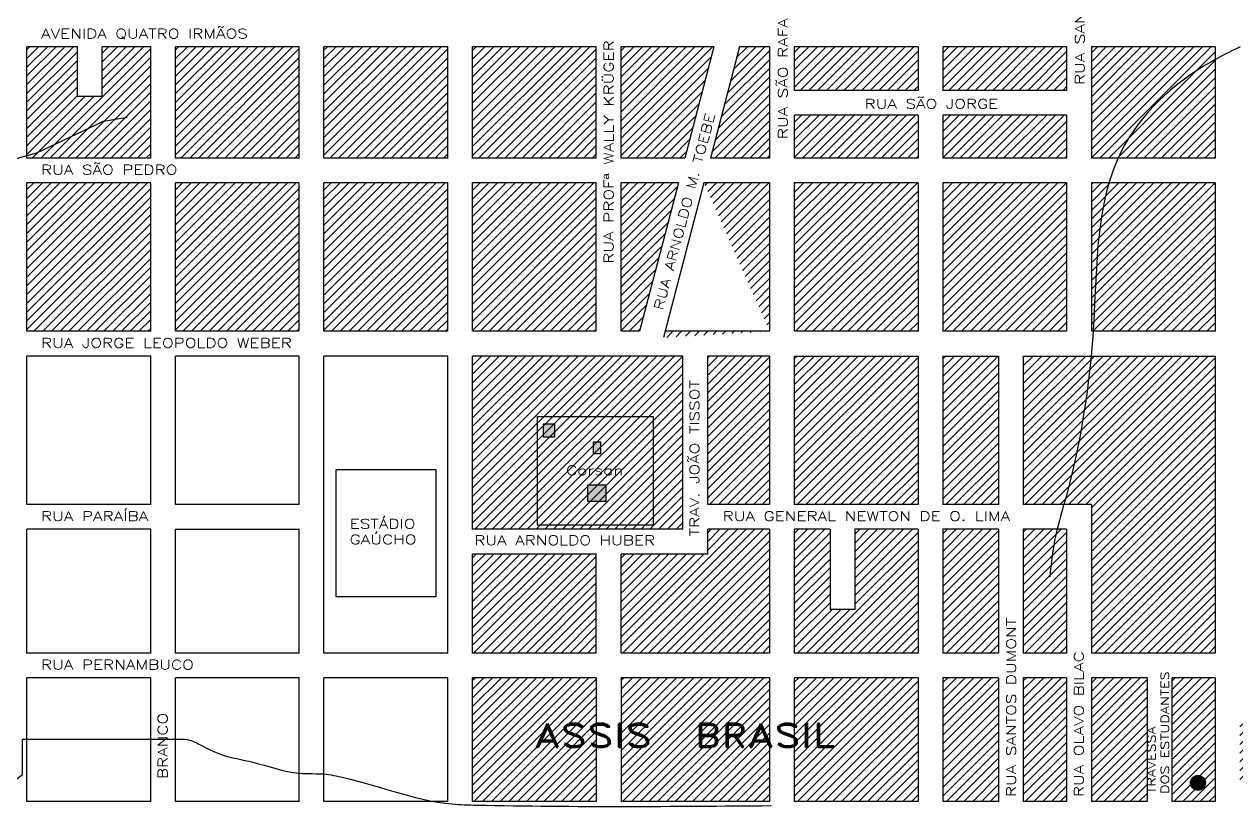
# Model space of a CAD drawing. Extents: x 15348.6 to 15438.1, y 2292.7 to 2368.6.
# Drawn here: x 15395.32 to 15405.11, y 2346.92 to 2353.25 of the extents above; entities that cross this region are included whole.
import ezdxf

# ---------------------------------------------------------------- set-up
doc = ezdxf.new("R2010")
doc.units = 0
doc.header["$LTSCALE"] = 2
doc.header["$MEASUREMENT"] = 0
doc.layers.get('0').update_dxf_attribs({"linetype": 'CONTINUOUS', "lineweight": 30})
for name, color, linetype, lineweight in [('ASSISBRASIL', 240, 'CONTINUOUS', 30), ('GLORIA', 64, 'CONTINUOUS', 30), ('Hidro', 5, 'CONTINUOUS', 30), ('IMÓVEIS', 7, 'CONTINUOUS', 30), ('NOVOLESTE', 100, 'CONTINUOUS', 30)]:
    doc.layers.add(name, color=color, linetype=linetype, lineweight=lineweight)
doc.styles.get("Standard").update_dxf_attribs({"font": 'romand.shx'})

msp = doc.modelspace()

# ---------------------------------------------------------------- hatches: boundary and pattern name
at = {"layer": 'ASSISBRASIL', "linetype": 'Continuous'}
h = msp.add_hatch(dxfattribs=at)
h.set_pattern_fill('ANSI31', color=256, scale=0.4, style=0)
h.paths.add_polyline_path([(15400.6453, 2350.5669), (15398.9453, 2350.5669), (15398.9453, 2349.1669), (15400.6453, 2349.1669)])
h = msp.add_hatch(dxfattribs=at)
h.set_pattern_fill('ANSI31', color=256, scale=0.4, style=0)
h.paths.add_polyline_path([(15401.3453, 2350.5669), (15400.8453, 2350.5669), (15400.8453, 2349.3669), (15401.3453, 2349.3669)])
h.paths.add_polyline_path([(15402.7453, 2350.5669), (15403.1953, 2350.5669), (15403.1953, 2349.3669), (15402.7453, 2349.3669)])
h.paths.add_polyline_path([(15401.5453, 2350.5669), (15402.5453, 2350.5669), (15402.5453, 2349.3669), (15401.5453, 2349.3669)])
h = msp.add_hatch(dxfattribs=at)
h.set_pattern_fill('ANSI31', color=256, scale=0.4, style=0)
h.paths.add_polyline_path([(15403.3953, 2350.5669), (15404.9453, 2350.5669), (15404.9453, 2348.1669), (15403.9453, 2348.1669), (15403.9453, 2349.3669), (15403.3953, 2349.3669)])
h = msp.add_hatch(dxfattribs=at)
h.set_pattern_fill('ANSI31', color=256, scale=0.4, style=0)
h.paths.add_polyline_path([(15401.3453, 2349.1669), (15400.8453, 2349.1669), (15400.8453, 2348.9669), (15400.1453, 2348.9669), (15400.1453, 2348.1669), (15401.3453, 2348.1669)])
h.paths.add_polyline_path([(15399.9453, 2348.1669), (15399.9453, 2348.9669), (15398.9453, 2348.9669), (15398.9453, 2348.1669)])
at = {"layer": 'ASSISBRASIL'}
h = msp.add_hatch(dxfattribs=at)
h.set_pattern_fill('ANSI31', color=256, scale=0.4, style=0)
h.paths.add_polyline_path([(15401.8346, 2349.1669), (15401.5453, 2349.1669), (15401.5453, 2348.1669), (15402.5453, 2348.1669), (15402.5453, 2349.1669), (15402.0346, 2349.1669), (15402.0346, 2348.5191), (15401.8346, 2348.5191)])
at = {"layer": 'ASSISBRASIL', "linetype": 'Continuous'}
h = msp.add_hatch(dxfattribs=at)
h.set_pattern_fill('ANSI31', color=256, scale=0.4, style=0)
h.paths.add_polyline_path([(15403.7453, 2349.1669), (15403.3953, 2349.1669), (15403.3953, 2348.1669), (15403.7453, 2348.1669)])
h.paths.add_polyline_path([(15403.1953, 2349.1669), (15403.1953, 2348.1669), (15402.7453, 2348.1669), (15402.7453, 2349.1669)])
at = {"layer": 'ASSISBRASIL'}
h = msp.add_hatch(dxfattribs=at)
h.set_pattern_fill('ANSI31', color=256, scale=0.4, style=0)
h.paths.add_polyline_path([(15399.9453, 2347.9669), (15398.9453, 2347.9669), (15398.9453, 2346.9669), (15399.9453, 2346.9669)])
h.paths.add_polyline_path([(15401.3453, 2347.9669), (15400.1453, 2347.9669), (15400.1453, 2346.9669), (15401.3453, 2346.9669)])
h.paths.add_polyline_path([(15401.3453, 2346.7669), (15400.1453, 2346.7669), (15400.1453, 2345.7669), (15401.3453, 2345.7669)])
h.paths.add_polyline_path([(15399.9453, 2346.7669), (15398.9453, 2346.7669), (15398.9453, 2345.7669), (15399.9453, 2345.7669)])
at = {"layer": 'ASSISBRASIL', "linetype": 'Continuous'}
h = msp.add_hatch(dxfattribs=at)
h.set_pattern_fill('ANSI31', color=256, scale=0.4, style=0)
h.paths.add_polyline_path([(15404.3953, 2347.9669), (15403.9453, 2347.9669), (15403.9453, 2346.9669), (15404.3953, 2346.9669)])
h.paths.add_polyline_path([(15403.7453, 2346.9669), (15403.3953, 2346.9669), (15403.3953, 2347.9669), (15403.7453, 2347.9669)])
h.paths.add_polyline_path([(15403.1953, 2347.9669), (15402.7453, 2347.9669), (15402.7453, 2346.9669), (15403.1953, 2346.9669)])
h.paths.add_polyline_path([(15402.5453, 2347.9669), (15401.5453, 2347.9669), (15401.5453, 2346.9669), (15402.5453, 2346.9669)])
h = msp.add_hatch(dxfattribs=at)
h.set_pattern_fill('ANSI31', color=256, scale=0.4, style=0)
h.paths.add_polyline_path([(15404.9453, 2347.9669), (15404.5953, 2347.9669), (15404.5953, 2346.9669), (15404.9453, 2346.9669)])
h.paths.add_polyline_path([(15406.1453, 2347.6169), (15406.1453, 2347.1169), (15405.1453, 2347.1169), (15405.1453, 2347.6169)])
h.paths.add_polyline_path([(15406.3453, 2347.6169), (15406.3453, 2347.1169), (15407.4453, 2347.1169), (15407.4453, 2347.6169)])
at = {"layer": 'GLORIA'}
h = msp.add_hatch(dxfattribs=at)
h.set_pattern_fill('ANSI31', color=256, scale=0.4, style=0)
h.paths.add_polyline_path([(15399.9453, 2353.0669), (15398.9453, 2353.0669), (15398.9453, 2352.1669), (15399.9453, 2352.1669)])
h.paths.add_polyline_path([(15398.7453, 2353.0669), (15397.7453, 2353.0669), (15397.7453, 2352.1669), (15398.7453, 2352.1669)])
h.paths.add_polyline_path([(15397.5453, 2353.0669), (15396.5453, 2353.0669), (15396.5453, 2352.1669), (15397.5453, 2352.1669)])
h.paths.add_polyline_path([(15396.3453, 2353.0669), (15395.9531, 2353.0669), (15395.9531, 2352.6636), (15395.7531, 2352.6636), (15395.7531, 2353.0669), (15395.3453, 2353.0669), (15395.3453, 2352.1669), (15396.3453, 2352.1669)])
at = {"layer": 'GLORIA', "linetype": 'Continuous'}
h = msp.add_hatch(dxfattribs=at)
h.set_pattern_fill('ANSI31', color=256, scale=0.4, style=0)
h.paths.add_polyline_path([(15400.8953, 2353.0669), (15400.1453, 2353.0669), (15400.1453, 2352.1669), (15400.6605, 2352.1669)])
h = msp.add_hatch(dxfattribs=at)
h.set_pattern_fill('ANSI31', color=256, scale=0.4, style=0)
h.paths.add_polyline_path([(15401.3453, 2353.0669), (15401.102, 2353.0669), (15400.8672, 2352.1669), (15401.3453, 2352.1669)])
h = msp.add_hatch(dxfattribs=at)
h.set_pattern_fill('ANSI31', color=256, scale=0.4, style=0)
h.paths.add_polyline_path([(15402.5453, 2353.0669), (15401.5453, 2353.0669), (15401.5453, 2352.7145), (15402.5453, 2352.7145)])
h = msp.add_hatch(dxfattribs=at)
h.set_pattern_fill('ANSI31', color=256, scale=0.4, style=0)
h.paths.add_polyline_path([(15403.7453, 2353.0669), (15403.7453, 2352.7145), (15402.7453, 2352.7145), (15402.7453, 2353.0669)])
h.paths.add_polyline_path([(15403.7453, 2352.5145), (15402.7453, 2352.5145), (15402.7453, 2352.1669), (15403.7453, 2352.1669)])
h = msp.add_hatch(dxfattribs=at)
h.set_pattern_fill('ANSI31', color=256, scale=0.4, style=0)
h.paths.add_polyline_path([(15404.9453, 2353.0669), (15403.9453, 2353.0669), (15403.9453, 2352.1669), (15404.9453, 2352.1669)])
h = msp.add_hatch(dxfattribs=at)
h.set_pattern_fill('ANSI31', color=256, scale=0.4, style=0)
h.paths.add_polyline_path([(15402.5453, 2352.5145), (15401.5453, 2352.5145), (15401.5453, 2352.1669), (15402.5453, 2352.1669)])
h = msp.add_hatch(dxfattribs=at)
h.set_pattern_fill('ANSI31', color=256, scale=0.4, style=0)
h.paths.add_polyline_path([(15396.3453, 2350.7669), (15396.3453, 2351.9669), (15395.3453, 2351.9669), (15395.3453, 2350.7669)])
h = msp.add_hatch(dxfattribs=at)
h.set_pattern_fill('ANSI31', color=256, scale=0.4, style=0)
h.paths.add_polyline_path([(15397.5453, 2351.9669), (15396.5453, 2351.9669), (15396.5453, 2350.7669), (15397.5453, 2350.7669)])
h = msp.add_hatch(dxfattribs=at)
h.set_pattern_fill('ANSI31', color=256, scale=0.4, style=0)
h.paths.add_polyline_path([(15399.9453, 2350.7669), (15399.9453, 2351.9669), (15398.9453, 2351.9669), (15398.9453, 2350.7669)])
h.paths.add_polyline_path([(15398.7453, 2351.9669), (15397.7453, 2351.9669), (15397.7453, 2350.7669), (15398.7453, 2350.7669)])
h = msp.add_hatch(dxfattribs=at)
h.set_pattern_fill('ANSI31', color=256, scale=0.4, style=0)
h.paths.add_polyline_path([(15400.6083, 2351.9669), (15400.1453, 2351.9669), (15400.1453, 2350.7669), (15400.2953, 2350.7669)])
h = msp.add_hatch(dxfattribs=at)
h.set_pattern_fill('ANSI31', color=256, scale=0.4, style=0)
edge = h.paths.add_edge_path()
edge.add_line((15401.3453, 2351.9669), (15400.815, 2351.9669))
edge.add_line((15401.3453, 2350.7669), (15400.502, 2350.7669))
edge.add_line((15400.815, 2351.9669), (15400.4888, 2350.7164))
edge.add_line((15401.3453, 2351.9669), (15401.3453, 2350.7669))
h = msp.add_hatch(dxfattribs=at)
h.set_pattern_fill('ANSI31', color=256, scale=0.4, style=0)
h.paths.add_polyline_path([(15403.7453, 2351.9669), (15402.7453, 2351.9669), (15402.7453, 2350.7669), (15403.7453, 2350.7669)])
h.paths.add_polyline_path([(15402.5453, 2351.9669), (15401.5453, 2351.9669), (15401.5453, 2350.7669), (15402.5453, 2350.7669)])
h = msp.add_hatch(dxfattribs=at)
h.set_pattern_fill('ANSI31', color=256, scale=0.4, style=0)
h.paths.add_polyline_path([(15404.9453, 2351.9669), (15403.9453, 2351.9669), (15403.9453, 2350.7669), (15404.9453, 2350.7669)])
at = {"layer": 'IMÓVEIS', "linetype": 'Continuous'}
h = msp.add_hatch(color=256, dxfattribs=at)
h.paths.add_polyline_path([(15399.6094, 2350.0166), (15399.5164, 2350.0166), (15399.5164, 2349.9133), (15399.6094, 2349.9133)])
h.paths.add_polyline_path([(15399.9816, 2349.872), (15399.9196, 2349.872), (15399.9196, 2349.7791), (15399.9816, 2349.7791)])
h.paths.add_polyline_path([(15400.023, 2349.5261), (15399.8782, 2349.5261), (15399.8782, 2349.3919), (15400.023, 2349.3919)])
h = msp.add_hatch(color=256, dxfattribs=at)
h.paths.add_polyline_path([(15399.6094, 2350.0166), (15399.5164, 2350.0166), (15399.5164, 2349.9133), (15399.6094, 2349.9133)])
h.paths.add_polyline_path([(15399.9816, 2349.872), (15399.9196, 2349.872), (15399.9196, 2349.7791), (15399.9816, 2349.7791)])
h.paths.add_polyline_path([(15400.023, 2349.5261), (15399.8782, 2349.5261), (15399.8782, 2349.3919), (15400.023, 2349.3919)])
h = msp.add_hatch(color=256, dxfattribs=at)
h.paths.add_polyline_path([(15404.7462, 2347.1176, 1), (15404.8662, 2347.1176, 1)])
h.paths.add_polyline_path([(15404.6582, 2346.1923), (15404.2688, 2346.1923), (15404.2688, 2346.0155), (15404.6582, 2346.0155)])
h.paths.add_polyline_path([(15404.1538, 2346.1923), (15403.6229, 2346.1923), (15403.6229, 2346.0155), (15404.1538, 2346.0155)])
h.paths.add_polyline_path([(15403.5078, 2346.1923), (15403.2158, 2346.1923), (15403.2158, 2346.0155), (15403.5078, 2346.0155)])
h.paths.add_polyline_path([(15403.0388, 2345.0254), (15402.8795, 2345.0254), (15402.8795, 2344.8574), (15403.0388, 2344.8574)])
h.paths.add_polyline_path([(15403.5255, 2344.8044), (15403.0742, 2344.8044), (15403.0742, 2344.6276), (15403.5255, 2344.6276)])
h.paths.add_polyline_path([(15403.9326, 2345.1138), (15403.7733, 2345.1138), (15403.7733, 2344.9546), (15403.9326, 2344.9546)])
h.paths.add_polyline_path([(15403.9326, 2345.4762), (15403.7733, 2345.4762), (15403.7733, 2345.211), (15403.9326, 2345.211)])
h.paths.add_polyline_path([(15404.4901, 2345.7856), (15404.2865, 2345.7856), (15404.2865, 2345.4762), (15404.1715, 2345.4762), (15404.1715, 2345.3259), (15404.2865, 2345.3259), (15404.2865, 2345.1138), (15404.1715, 2345.1138), (15404.1715, 2344.9635), (15404.4901, 2344.9635)])
h.paths.add_polyline_path([(15404.8529, 2344.0353), (15404.5432, 2344.0353), (15404.5432, 2343.4341), (15404.8529, 2343.4341)])
h.paths.add_polyline_path([(15399.1592, 2343.6174), (15399.0657, 2343.6174), (15399.0657, 2343.33), (15399.1592, 2343.33)])
msp.add_hatch(color=256, dxfattribs=at).paths.add_polyline_path([(15404.7462, 2347.1176, 1), (15404.8662, 2347.1176, 1)])

# ---------------------------------------------------------------- linework, layer by layer
at = {"color": 7, "linetype": 'Continuous'}
for p, q in [((15395.3453, 2352.1669), (15395.3453, 2353.0669)), ((15395.7531, 2353.0669), (15395.3453, 2353.0669)), ((15395.7531, 2352.6636), (15395.7531, 2353.0669)), ((15396.3453, 2353.0669), (15395.9531, 2353.0669)), ((15395.9531, 2352.6636), (15395.9531, 2353.0669)), ((15396.3453, 2352.1669), (15396.3453, 2353.0669)), ((15397.5453, 2353.0669), (15396.5453, 2353.0669)), ((15396.5453, 2352.1669), (15396.5453, 2353.0669)), ((15397.5453, 2352.1669), (15397.5453, 2353.0669)), ((15397.7453, 2352.1669), (15397.7453, 2353.0669)), ((15398.7453, 2353.0669), (15397.7453, 2353.0669)), ((15398.7453, 2352.1669), (15398.7453, 2353.0669)), ((15398.9453, 2352.1669), (15398.9453, 2353.0669)), ((15399.9453, 2353.0669), (15398.9453, 2353.0669)), ((15399.9453, 2352.1669), (15399.9453, 2353.0669)), ((15400.1453, 2352.1669), (15400.1453, 2353.0669)), ((15400.8953, 2353.0669), (15400.1453, 2353.0669)), ((15400.8953, 2353.0669), (15400.6605, 2352.1669)), ((15401.102, 2353.0669), (15400.8672, 2352.1669)), ((15401.3453, 2353.0669), (15401.102, 2353.0669)), ((15401.3453, 2353.0669), (15401.3453, 2352.1669)), ((15402.5453, 2353.0669), (15401.5453, 2353.0669)), ((15401.5453, 2353.0669), (15401.5453, 2352.7145)), ((15402.5453, 2353.0669), (15402.5453, 2352.7145)), ((15403.7453, 2353.0669), (15402.7453, 2353.0669)), ((15402.7453, 2353.0669), (15402.7453, 2352.7145)), ((15403.7453, 2353.0669), (15403.7453, 2352.7145)), ((15403.9453, 2353.0669), (15403.9453, 2352.1669)), ((15404.9453, 2353.0669), (15403.9453, 2353.0669)), ((15404.9453, 2353.0669), (15404.9453, 2352.1669)), ((15395.9531, 2352.6636), (15395.7531, 2352.6636)), ((15402.5453, 2352.7145), (15401.5453, 2352.7145)), ((15403.7453, 2352.7145), (15402.7453, 2352.7145)), ((15401.5453, 2352.5145), (15401.5453, 2352.1669)), ((15402.5453, 2352.5145), (15401.5453, 2352.5145)), ((15402.5453, 2352.5145), (15402.5453, 2352.1669)), ((15402.7453, 2352.5145), (15402.7453, 2352.1669)), ((15403.7453, 2352.5145), (15402.7453, 2352.5145)), ((15403.7453, 2352.5145), (15403.7453, 2352.1669)), ((15396.3453, 2352.1669), (15395.3453, 2352.1669)), ((15397.5453, 2352.1669), (15396.5453, 2352.1669)), ((15398.7453, 2352.1669), (15397.7453, 2352.1669)), ((15399.9453, 2352.1669), (15398.9453, 2352.1669)), ((15400.6605, 2352.1669), (15400.1453, 2352.1669)), ((15401.3453, 2352.1669), (15400.8672, 2352.1669)), ((15402.5453, 2352.1669), (15401.5453, 2352.1669)), ((15403.7453, 2352.1669), (15402.7453, 2352.1669)), ((15404.9453, 2352.1669), (15403.9453, 2352.1669)), ((15395.3453, 2350.7669), (15395.3453, 2351.9669)), ((15396.3453, 2351.9669), (15395.3453, 2351.9669)), ((15396.3453, 2350.7669), (15396.3453, 2351.9669)), ((15396.5453, 2350.7669), (15396.5453, 2351.9669)), ((15397.5453, 2351.9669), (15396.5453, 2351.9669)), ((15397.5453, 2350.7669), (15397.5453, 2351.9669)), ((15397.7453, 2350.7669), (15397.7453, 2351.9669)), ((15398.7453, 2351.9669), (15397.7453, 2351.9669)), ((15398.7453, 2350.7669), (15398.7453, 2351.9669)), ((15398.9453, 2350.7669), (15398.9453, 2351.9669)), ((15399.9453, 2351.9669), (15398.9453, 2351.9669)), ((15399.9453, 2350.7669), (15399.9453, 2351.9669)), ((15400.1453, 2350.7669), (15400.1453, 2351.9669)), ((15400.6083, 2351.9669), (15400.1453, 2351.9669)), ((15400.6083, 2351.9669), (15400.2953, 2350.7669)), ((15400.815, 2351.9669), (15400.4888, 2350.7164)), ((15401.3453, 2351.9669), (15400.815, 2351.9669)), ((15401.3453, 2351.9669), (15401.3453, 2350.7669)), ((15401.5453, 2351.9669), (15401.5453, 2350.7669)), ((15402.5453, 2351.9669), (15401.5453, 2351.9669)), ((15402.5453, 2351.9669), (15402.5453, 2350.7669)), ((15402.7453, 2351.9669), (15402.7453, 2350.7669)), ((15403.7453, 2351.9669), (15402.7453, 2351.9669)), ((15403.7453, 2351.9669), (15403.7453, 2350.7669)), ((15403.9453, 2351.9669), (15403.9453, 2350.7669)), ((15404.9453, 2351.9669), (15403.9453, 2351.9669)), ((15404.9453, 2351.9669), (15404.9453, 2350.7669)), ((15396.3453, 2350.7669), (15395.3453, 2350.7669)), ((15397.5453, 2350.7669), (15396.5453, 2350.7669)), ((15398.7453, 2350.7669), (15397.7453, 2350.7669)), ((15399.9453, 2350.7669), (15398.9453, 2350.7669)), ((15400.2953, 2350.7669), (15400.1453, 2350.7669)), ((15401.3453, 2350.7669), (15400.502, 2350.7669)), ((15402.5453, 2350.7669), (15401.5453, 2350.7669)), ((15403.7453, 2350.7669), (15402.7453, 2350.7669)), ((15404.9453, 2350.7669), (15403.9453, 2350.7669)), ((15395.3453, 2349.3669), (15395.3453, 2350.5669)), ((15396.3453, 2349.3669), (15396.3453, 2350.5669)), ((15396.5453, 2349.3669), (15396.5453, 2350.5669)), ((15397.5453, 2349.3669), (15397.5453, 2350.5669)), ((15397.7453, 2348.1669), (15397.7453, 2350.5669)), ((15398.9453, 2349.1669), (15398.9453, 2350.5669)), ((15400.6453, 2350.5669), (15398.9453, 2350.5669)), ((15400.6453, 2349.1669), (15400.6453, 2350.5669)), ((15400.8453, 2349.3669), (15400.8453, 2350.5669)), ((15401.3453, 2350.5669), (15400.8453, 2350.5669)), ((15401.3453, 2350.5669), (15401.3453, 2349.3669)), ((15401.5453, 2350.5669), (15401.5453, 2349.3669)), ((15401.5453, 2350.5669), (15402.5453, 2350.5669)), ((15402.5453, 2350.5669), (15402.5453, 2349.3669)), ((15402.7453, 2350.5669), (15402.7453, 2349.3669)), ((15402.7453, 2350.5669), (15403.1953, 2350.5669)), ((15403.1953, 2350.5669), (15403.1953, 2349.3669)), ((15403.3953, 2350.5669), (15403.3953, 2349.3669)), ((15403.3953, 2350.5669), (15404.9453, 2350.5669)), ((15404.9453, 2350.5669), (15404.9453, 2348.1669)), ((15396.3453, 2349.3669), (15395.3453, 2349.3669)), ((15397.5453, 2349.3669), (15396.5453, 2349.3669)), ((15401.3453, 2349.3669), (15400.8453, 2349.3669)), ((15402.5453, 2349.3669), (15401.5453, 2349.3669)), ((15403.1953, 2349.3669), (15402.7453, 2349.3669)), ((15403.9453, 2349.3669), (15403.3953, 2349.3669)), ((15403.9453, 2349.3669), (15403.9453, 2348.1669)), ((15395.3453, 2348.1669), (15395.3453, 2349.1669)), ((15396.3453, 2349.1669), (15395.3453, 2349.1669)), ((15396.3453, 2348.1669), (15396.3453, 2349.1669)), ((15396.5453, 2348.1669), (15396.5453, 2349.1669)), ((15396.5453, 2349.1669), (15397.5453, 2349.1669)), ((15397.5453, 2348.1669), (15397.5453, 2349.1669)), ((15400.6453, 2349.1669), (15398.9453, 2349.1669)), ((15400.8453, 2348.9669), (15400.8453, 2349.1669)), ((15401.3453, 2349.1669), (15400.8453, 2349.1669)), ((15401.3453, 2349.1669), (15401.3453, 2348.1669)), ((15401.5453, 2349.1669), (15401.5453, 2348.1669)), ((15401.8346, 2349.1669), (15401.5453, 2349.1669)), ((15401.8346, 2349.1669), (15401.8346, 2348.5191)), ((15402.5453, 2349.1669), (15402.0346, 2349.1669)), ((15402.0346, 2349.1669), (15402.0346, 2348.5191)), ((15402.5453, 2349.1669), (15402.5453, 2348.1669)), ((15402.7453, 2349.1669), (15402.7453, 2348.1669)), ((15403.1953, 2349.1669), (15402.7453, 2349.1669)), ((15403.1953, 2349.1669), (15403.1953, 2348.1669)), ((15403.3953, 2349.1669), (15403.3953, 2348.1669)), ((15403.7453, 2349.1669), (15403.3953, 2349.1669)), ((15403.7453, 2349.1669), (15403.7453, 2348.1669)), ((15398.9453, 2348.1669), (15398.9453, 2348.9669)), ((15399.9453, 2348.9669), (15398.9453, 2348.9669)), ((15399.9453, 2348.1669), (15399.9453, 2348.9669)), ((15400.1453, 2348.1669), (15400.1453, 2348.9669)), ((15400.8453, 2348.9669), (15400.1453, 2348.9669)), ((15402.0346, 2348.5191), (15401.8346, 2348.5191)), ((15396.3453, 2348.1669), (15395.3453, 2348.1669)), ((15397.5453, 2348.1669), (15396.5453, 2348.1669)), ((15398.7453, 2348.1669), (15397.7453, 2348.1669)), ((15399.9453, 2348.1669), (15398.9453, 2348.1669)), ((15401.3453, 2348.1669), (15400.1453, 2348.1669)), ((15402.5453, 2348.1669), (15401.5453, 2348.1669)), ((15403.1953, 2348.1669), (15402.7453, 2348.1669)), ((15403.7453, 2348.1669), (15403.3953, 2348.1669)), ((15404.9453, 2348.1669), (15403.9453, 2348.1669)), ((15395.3453, 2346.9669), (15395.3453, 2347.9669)), ((15396.3453, 2347.9669), (15395.3453, 2347.9669)), ((15396.3453, 2346.9669), (15396.3453, 2347.9669)), ((15397.5453, 2347.9669), (15396.5453, 2347.9669)), ((15396.5453, 2346.9669), (15396.5453, 2347.9669)), ((15397.5453, 2346.9669), (15397.5453, 2347.9669)), ((15397.7453, 2346.9669), (15397.7453, 2347.9669)), ((15398.7453, 2347.9669), (15397.7453, 2347.9669)), ((15398.9453, 2346.9669), (15398.9453, 2347.9669)), ((15399.9453, 2347.9669), (15398.9453, 2347.9669)), ((15399.9453, 2347.9669), (15399.9453, 2346.9669)), ((15400.1453, 2347.9669), (15400.1453, 2346.9669)), ((15401.3453, 2347.9669), (15400.1453, 2347.9669)), ((15401.3453, 2347.9669), (15401.3453, 2346.9669)), ((15401.5453, 2347.9669), (15401.5453, 2346.9669)), ((15402.5453, 2347.9669), (15401.5453, 2347.9669)), ((15402.5453, 2347.9669), (15402.5453, 2346.9669)), ((15402.7453, 2347.9669), (15402.7453, 2346.9669)), ((15403.1953, 2347.9669), (15402.7453, 2347.9669)), ((15403.1953, 2347.9669), (15403.1953, 2346.9669)), ((15403.3953, 2347.9669), (15403.3953, 2346.9669)), ((15403.7453, 2347.9669), (15403.3953, 2347.9669)), ((15403.7453, 2347.9669), (15403.7453, 2346.9669)), ((15403.9453, 2347.9669), (15403.9453, 2346.9669)), ((15404.3953, 2347.9669), (15403.9453, 2347.9669)), ((15404.3953, 2347.9669), (15404.3953, 2346.9669)), ((15404.5953, 2347.9669), (15404.5953, 2346.9669)), ((15404.9453, 2347.9669), (15404.5953, 2347.9669)), ((15404.9453, 2347.9669), (15404.9453, 2346.9669)), ((15396.3453, 2346.9669), (15395.3453, 2346.9669)), ((15397.5453, 2346.9669), (15396.5453, 2346.9669)), ((15398.7453, 2346.9669), (15397.7453, 2346.9669)), ((15399.9453, 2346.9669), (15398.9453, 2346.9669)), ((15401.3453, 2346.9669), (15400.1453, 2346.9669)), ((15402.5453, 2346.9669), (15401.5453, 2346.9669)), ((15403.1953, 2346.9669), (15402.7453, 2346.9669)), ((15403.7453, 2346.9669), (15403.3953, 2346.9669)), ((15404.3953, 2346.9669), (15403.9453, 2346.9669)), ((15404.9453, 2346.9669), (15404.5953, 2346.9669))]:
    msp.add_line(p, q, dxfattribs=at)
at = {"layer": 'Hidro', "linetype": 'Continuous'}
for p, q in [((15395.4241, 2352.2099), (15395.9648, 2352.4651)), ((15395.9648, 2352.4651), (15396.1537, 2352.4984)), ((15395.1611, 2352.1359), (15395.4241, 2352.2099))]:
    msp.add_line(p, q, dxfattribs=at)
msp.add_lwpolyline([(15395.18, 2346.9246), (15395.18, 2347.0878), (15395.3092, 2347.1857), (15395.3092, 2347.4716), (15396.3743, 2347.4716), (15396.5748, 2347.4716)], dxfattribs=at)
msp.add_open_spline([(15405.1463, 2353.0653), (15405.0664, 2353.0267), (15404.6646, 2352.828), (15403.9703, 2352.1726), (15404.0049, 2350.7761), (15403.8421, 2349.7527), (15403.642, 2349.0906), (15403.6211, 2348.8948), (15403.6091, 2348.7818)], degree=3, knots=[626.164011, 626.164011, 626.164011, 626.164011, 651.525554, 753.637362, 895.737386, 1043.645361, 1068.542927, 1102.562744, 1102.562744, 1102.562744, 1102.562744], dxfattribs=at)
msp.add_spline([(15396.5748, 2347.4716), (15396.6595, 2347.4627), (15396.7575, 2347.4183), (15396.9154, 2347.347), (15397.1694, 2347.2847), (15397.5439, 2347.1957), (15397.7622, 2347.1869), (15397.8425, 2347.1736), (15398.7808, 2346.9466), (15398.9769, 2346.9377), (15401.3607, 2346.9333)], degree=3, dxfattribs=at)
at = {"layer": 'IMÓVEIS', "linetype": 'Continuous'}
for p, q in [((15399.4699, 2350.0785), (15400.4054, 2350.0785)), ((15399.4699, 2349.2009), (15399.4699, 2350.0785)), ((15399.6094, 2350.0166), (15399.5164, 2350.0166)), ((15399.5164, 2350.0166), (15399.5164, 2349.9133)), ((15399.6094, 2349.9133), (15399.6094, 2350.0166)), ((15400.4054, 2350.0785), (15400.4054, 2349.2009)), ((15399.5164, 2349.9133), (15399.6094, 2349.9133)), ((15399.9816, 2349.872), (15399.9196, 2349.872)), ((15399.9196, 2349.872), (15399.9196, 2349.7791)), ((15399.9816, 2349.7791), (15399.9816, 2349.872)), ((15399.9196, 2349.7791), (15399.9816, 2349.7791)), ((15397.843, 2348.6221), (15397.843, 2349.6514)), ((15397.843, 2349.6514), (15398.6483, 2349.6514)), ((15398.6483, 2349.6514), (15398.6483, 2348.6221)), ((15399.8782, 2349.3919), (15399.8782, 2349.5261)), ((15399.8782, 2349.5261), (15400.023, 2349.5261)), ((15400.023, 2349.5261), (15400.023, 2349.3919)), ((15400.023, 2349.3919), (15399.8782, 2349.3919)), ((15400.4054, 2349.2009), (15399.4699, 2349.2009)), ((15398.6483, 2348.6221), (15397.843, 2348.6221))]:
    msp.add_line(p, q, dxfattribs=at)
msp.add_circle((15404.8062, 2347.1176), 0.06, dxfattribs=at)
at = {"layer": 'NOVOLESTE', "color": 7, "linetype": 'Continuous'}
for p, q in [((15396.3453, 2350.5669), (15395.3453, 2350.5669)), ((15397.5453, 2350.5669), (15396.5453, 2350.5669)), ((15398.7453, 2350.5669), (15397.7453, 2350.5669)), ((15398.7453, 2348.1669), (15398.7453, 2350.5669)), ((15398.7453, 2346.9669), (15398.7453, 2347.9669))]:
    msp.add_line(p, q, dxfattribs=at)
at = {"layer": 'NOVOLESTE', "color": 1, "linetype": 'Continuous'}
msp.add_line((15400.6453, 2350.5669), (15398.9453, 2350.5669), dxfattribs=at)

# ---------------------------------------------------------------- texts
at = {"linetype": 'Continuous', "extrusion": (0, -0.642788, 0.766044)}
msp.add_text('ASSIS  BRASIL', height=0.25, dxfattribs=at).set_placement((15399.4431, 1798.1744, -1508.9327))
at = {"color": 7, "linetype": 'Continuous', "extrusion": (0.642788, 0, 0.766044), "width": 5.636531, "attachment_point": 1, "text_direction": (0, 1, 0)}
for s, insert, char_height in [('{RUA SANTO ANTÔNIO}', (15403.8139, 2352.7571, 0.0388), 0.1), ('{RUA SÃO RAFAEL}', (15401.4147, 2352.3204, 0.0388), 0.1), ('{RUA PROFª WALLY KRÜGER}\\P\\P\\P', (15400.0071, 2351.3137, 0.0388), 0.1), ('{TRAV. JOÃO TISSOT}', (15400.701, 2349.1086, 0.0388), 0.1), ('{RUA SANTOS DUMONT}', (15403.2591, 2347.0029, 0.0388), 0.1), ('{RUA OLAVO BILAC}', (15403.8053, 2347.0029, 0.0388), 0.1), ('{TRAVESSA}\\P{DOS ESTUDANTES}', (15404.3979, 2347.028, 0.0388), 0.085), ('{BRANCO}', (15396.4036, 2347.1479, 0.0388), 0.1)]:
    msp.add_mtext(s, dxfattribs=dict(at, insert=insert, char_height=char_height))
at = {"color": 7, "linetype": 'Continuous', "extrusion": (0, -0.642788, 0.766044), "char_height": 0.1, "attachment_point": 1, "text_direction": (1, 0, 0)}
for s, insert, width in [('{AVENIDA QUATRO IRMÃOS}', (15395.4593, 2353.2113, 0.0388), 5.636531), ('{RUA SÃO JORGE}', (15402.1133, 2352.6439, 0.0388), 5.636531), ('{RUA SÃO PEDRO}', (15395.4593, 2352.1113, 0.0388), 5.636531), ('{RUA JORGE LEOPOLDO WEBER}', (15395.4593, 2350.7113, 0.0388), 5.636531), ('Corsan', (15399.701, 2349.6818, 0.0388), 5.6365), ('{RUA PARAÍBA}', (15395.4593, 2349.3113, 0.0388), 5.636531), ('{RUA GENERAL NEWTON DE O. LIMA}', (15400.9664, 2349.3113, 0.0388), 5.636531), ('{ESTÁDIO}\\P{GAÚCHO}', (15397.9527, 2349.25, 0.0388), 5.636531), ('{RUA ARNOLDO HUBER}', (15398.9598, 2349.1163, 0.0388), 5.636531), ('{RUA PERNAMBUCO}', (15395.4593, 2348.1113, 0.0388), 5.636531)]:
    msp.add_mtext(s, dxfattribs=dict(at, insert=insert, width=width))
at = {"color": 7, "linetype": 'Continuous', "extrusion": (0.621128, -0.165457, 0.766044), "insert": (15400.4086, 2350.9523, 0.0388), "char_height": 0.1, "width": 5.636531, "attachment_point": 1, "text_direction": (0.257405, 0.966304, 0)}
msp.add_mtext('{RUA ARNOLDO M. TOEBE}', dxfattribs=at)

doc.saveas('drawing.dxf')
